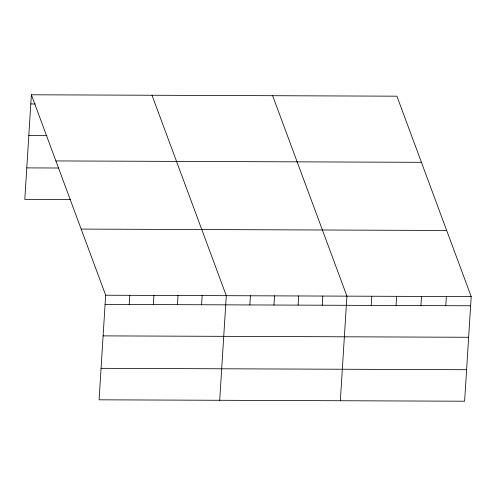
<?xml version="1.0" encoding="UTF-8"?>
<svg xmlns="http://www.w3.org/2000/svg" width="496" height="496" viewBox="0 0 496 496"><rect width="100%" height="100%" fill="white"/><g stroke="black" fill="none" stroke-linecap="round" stroke-linejoin="round"><path stroke-width="0.74" d="M31.378 94.786L105.667 295.225L99.088 399.819L464.622 401.214L471.2 296.614L396.912 96.181L31.378 94.786L24.8 199.386L70.792 199.559M129.214 304.482L129.791 295.318M153.338 304.575L153.915 295.411M177.469 304.662L178.045 295.498M201.593 304.755L202.17 295.591M219.709 400.278L226.294 295.684L152.005 95.244M249.841 304.941L250.418 295.777M273.966 305.034L274.542 295.87M298.09 305.121L298.666 295.957M322.22 305.214L322.797 296.05M340.337 400.737L346.921 296.143L272.633 95.703M371.2 305.4L371.777 296.236M396.056 305.499L396.633 296.329M420.912 305.592L421.488 296.428M445.768 305.685L446.344 296.521M30.802 103.949L35.328 103.968M28.824 135.445L46.915 135.513M55.893 160.933L421.426 162.322M26.784 167.89L58.447 168.014M81.152 229.084L446.685 230.473M105.667 295.225L471.2 296.614M105.09 304.389L470.623 305.778M103.112 335.879L468.639 337.274M101.066 368.33L466.6 369.718"/></g></svg>
